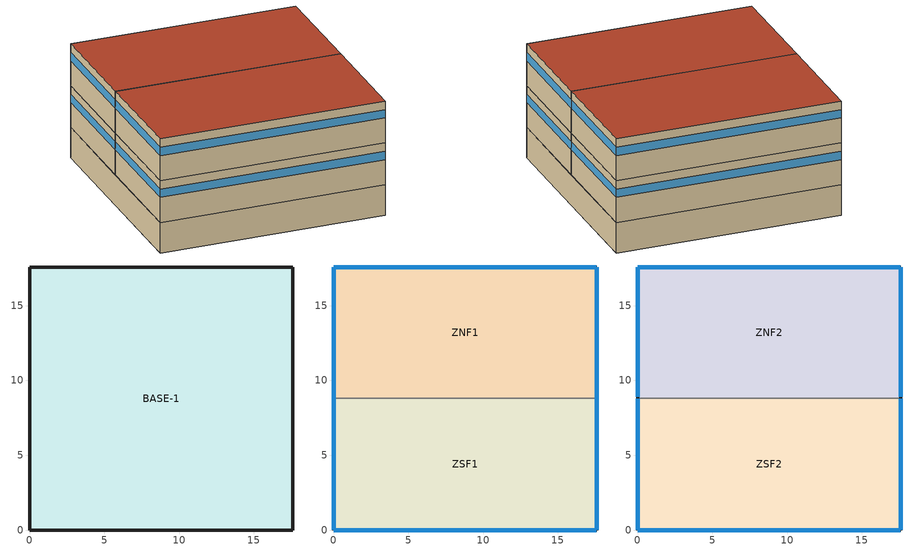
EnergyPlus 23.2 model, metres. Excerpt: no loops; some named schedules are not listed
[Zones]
BASE-1
 floor ground (SLABL): 0,17.59 17.59,17.59 17.59,0 0,0 z-2.44
 wall ground (UNDRWALL): 0,0 17.59,0 17.59,17.59 0,17.59 0,0 z-2.44:0
ZSF1
 floor to BASE-1 (FLOORR): 0,8.79 17.59,8.79 17.59,0 0,0 z0
 wall outside (WALLR): 0,8.79 0,0 17.59,0 17.59,8.79 z0:3.35
 window (CFS_Glz_2046): 17.59,0.01 17.59,8.79 / 0.01,0 17.58,0 / 0,8.79 0,0.01 z2.01:2.67
ZNF1
 floor to BASE-1 (FLOORR): 0,17.59 17.59,17.59 17.59,8.79 0,8.79 z0
 wall outside (WALLR): 17.59,8.79 17.59,17.59 0,17.59 0,8.79 z0:3.35
 wall to ZSF1 (INTWALL-1): 0,8.79 17.59,8.79 z0:3.35
 window (CFS_Glz_2046): 17.59,8.8 17.59,17.58 / 17.58,17.59 0.01,17.59 / 0,17.58 0,8.8 z2.01:2.67
ZNF2
 floor to ZNF1 (FLOORR): 0,17.59 17.59,17.59 17.59,8.79 0,8.79 z3.35
 wall outside (WALLR): 17.59,8.79 17.59,17.59 0,17.59 0,8.79 z3.35:6.71
 wall to ZSF2 (INTWALL-1): 0,8.79 17.59,8.79 z3.35:6.71
 window (CFS_Glz_2035): 17.59,8.9 17.59,17.58 / 17.58,17.59 0.01,17.59 / 0,17.58 0,8.9 z5.36:6.03
 roof outside (ROOFR): 0,8.79 17.59,8.79 17.59,17.59 0,17.59 z6.71
ZSF2
 floor to ZSF1 (FLOORR): 0,8.79 17.59,8.79 17.59,0 0,0 z3.35
 wall outside (WALLR): 0,8.79 0,0 17.59,0 17.59,8.79 z3.35:6.71
 window (CFS_Glz_2035): 17.59,0.01 17.59,8.79 / 0.01,0 17.58,0 / 0,8.79 0,0.01 z5.36:6.03
 roof outside (ROOFR): 0,0 17.59,0 17.59,8.79 0,8.79 z6.71
[Building]
Building: Loads convergence tolerance value=0.04; Maximum number of warmup days=25; Minimum number of warmup days=6; North axis=0; Solar distribution=FullInteriorAndExterior; Temperature convergence tolerance value=0.4; Terrain=City
[Site:GroundTemperature:BuildingSurface]
20.03, 20.03, 20.13, 20.3, 20.43, 20.52, 20.62, 20.77, 20.78, 20.55, 20.44, 20.2
[Site:Location]
CHICAGO_IL_USA TMY2-94846: Elevation=190; Latitude=41.78; Longitude=-87.75; Time zone=-6
[SizingPeriod:DesignDay] Barometric pressure=99063; Daylight saving time indicator=No; Humidity condition type=WetBulb; Rain indicator=No; Snow indicator=No; Solar model indicator=ASHRAEClearSky
Name | Daily dry bulb temperature range | Day of month | Day type | Maximum dry bulb temperature | Month | Sky clearness | Wetbulb or dewpoint at maximum dry bulb | Wind direction | Wind speed
CHICAGO_IL_USA Annual Cooling 1% Design Conditions DB/MCWB | 10.7 | 3 | SummerDesignDay | 31.5 | 7 | 1 | 23 | 230 | 5.3
CHICAGO_IL_USA Annual Heating 99% Design Conditions DB | 0 | 8 | WinterDesignDay | -17.3 | 1 | 0 | -17.3 | 270 | 4.9
[Construction]
FLOORR: CC24, CP01
FURNITURE: WD10
INTWALL-1: GP02, AL21, GP02
ROOFR: BR01, CC24, IN-R, AL33, AC02
SLABL: CC15
UNDRWALL: CC24
WALLR: ST01, IN-W, AL21, GP02
[Construction:ComplexFenestrationState]
CFS_Glz_2035: CFS_Glz_2035_Layer_1_bAbs, CFS_Glz_2035_Layer_1_fAbs, Shade_45_Layer, CFS_Glz_2035_Basis, None, LBNLWINDOW, Gap_1_Layer, Gap_1_Layer, CFS_Glz_2035_RbSol, CFS_Glz_2035_TfSol, CFS_Glz_2035_Tbvis, CFS_Glz_2035_Tfvis, ThermParam_2035, CFS_Glz_2035_Layer_2_bAbs, CFS_Glz_2035_Layer_2_fAbs, Glass_5012_Layer, CFS_Glz_2035_Layer_3_bAbs, CFS_Glz_2035_Layer_3_fAbs, Glass_5012_Layer
CFS_Glz_2046: CFS_Glz_2046_Layer_1_bAbs, CFS_Glz_2046_Layer_1_fAbs, Glass_5012_Layer, CFS_Glz_2046_Basis, None, LBNLWINDOW, Gap_1_Layer, Gap_1_Layer, CFS_Glz_2046_RbSol, CFS_Glz_2046_TfSol, CFS_Glz_2046_Tbvis, CFS_Glz_2046_Tfvis, ThermParam_2046, CFS_Glz_2046_Layer_2_bAbs, CFS_Glz_2046_Layer_2_fAbs, Glass_5012_Layer, CFS_Glz_2046_Layer_3_bAbs, CFS_Glz_2046_Layer_3_fAbs, Shade_46_Layer
[Material] Thermal absorptance=0.9
Name | Conductivity | Density | Roughness | Solar absorptance | Specific heat | Thickness | Visible absorptance
AC02 | 0.057 | 288 | MediumSmooth | 0.7 | 1339 | 0.0127 | 0.7
BR01 | 0.162 | 1121 | VeryRough | 0.7 | 1464 | 0.0095 | 0.7
CC15 | 1.802 | 2243 | MediumRough | 0.65 | 837 | 0.1524 | 0.65
CC24 | 0.36 | 1282 | MediumRough | 0.65 | 837 | 0.1016 | 0.65
GP02 | 0.16 | 801 | MediumSmooth | 0.75 | 837 | 0.0159 | 0.75
ST01 | 1.802 | 2243 | MediumRough | 0.65 | 837 | 0.0254 | 0.65
WD10 | 0.115 | 513 | MediumSmooth | 0.78 | 1381 | 0.667 | 0.78
[Material:AirGap]
Name | Thermal resistance
AL21 | 0.157
AL33 | 0.162
[Material:NoMass] Roughness=Rough
Name | Solar absorptance | Thermal absorptance | Thermal resistance | Visible absorptance
CP01 | 0.75 | 0.9 | 0.367 | 0.75
IN-R | 0.65 | 0.65 | 2.34226 | 0.65
IN-W | 0.65 | 0.65 | 1.10949 | 0.65
[WindowMaterial:ComplexShade] Back emissivity=0.9; Bottom opening multiplier=0; Conductivity=17; Front emissivity=0.9; Front opening multiplier=0.05; Ir transmittance=0; Left side opening multiplier=0; Right side opening multiplier=0; Top opening multiplier=0
Name | Layer type | Thickness
Shade_45_Layer | Perforated | 0.005
Shade_46_Layer | Woven | 0.001
[WindowMaterial:Gap]
Gap_1_Layer: Gas or gas mixture=Gas_1_W_0_0100; Pressure=101325; Thickness=0.01
[WindowMaterial:Gas]
Gas_1_W_0_0100: Gas type=Air; Thickness=0.01
[WindowMaterial:Glazing]
Glass_5012_Layer: Back side infrared hemispherical emissivity=0.84; Conductivity=1; Front side infrared hemispherical emissivity=0.84; Infrared transmittance at normal incidence=0; Optical data type=BSDF; Poisson s ratio=0.22; Thickness=0.005664; Young s modulus=7.2e+10
[AvailabilityManager:Scheduled]
Air Loop Avail: Schedule=FAN-SCHED
[ElectricEquipment] Design level=687.5; Design level calculation method=EquipmentLevel; Fraction latent=0; Fraction lost=0; Fraction radiant=0.7; Schedule=EQP-SCHED
Name | Zone or zonelist or space or spacelist
ZNF1 ElecEq 1 | ZNF1
ZNF2 ElecEq 1 | ZNF2
ZSF1 ElecEq 1 | ZSF1
ZSF2 ElecEq 1 | ZSF2
[InternalMass] Construction=FURNITURE; Surface area=77
Name | Zone or zonelist
ZNF1-MASS | ZNF1
ZNF2-MASS | ZNF2
ZSF1-MASS | ZSF1
ZSF2-MASS | ZSF2
[Lights] Design level calculation method=LightingLevel; End use subcategory=GeneralLights; Fraction radiant=0.35; Fraction replaceable=0; Fraction visible=0.35; Lighting level=3025; Return air fraction=0; Schedule=LIT-SCHED
Name | Zone or zonelist or space or spacelist
ZNF1 Lights 1 | ZNF1
ZNF2 Lights 1 | ZNF2
ZSF1 Lights 1 | ZSF1
ZSF2 Lights 1 | ZSF2
[Matrix:TwoDimension]
CFS_Glz_2035_Basis; CFS_Glz_2046_Basis: Number of columns=2; Number of rows=5; Value 1=0; Value 2=1; Value 3=18; Value 4=8; Value 5=36; Value 6=12; Value 7=54; Value 8=12; Value 9=76.5; Value 10=8
CFS_Glz_2035_Layer_1_bAbs: Number of columns=41; Number of rows=1; Value 1=0.01301; Value 2=0.11683; Value 3=0.143; Value 4=0.11683; Value 5=0.143; Value 6=0.11683; Value 7=0.143; Value 8=0.11683; Value 9=0.143; Value 10=0.23818; Value 11=0.24978; Value 12=0.24978; Value 13=0.23818; Value 14=0.24978; Value 15=0.24978; Value 16=0.23818; Value 17=0.24978; Value 18=0.24978; Value 19=0.23818; Value 20=0.24978; Value 21=0.24978; Value 22=0.29103; Value 23=0.29103; Value 24=0.29103; Value 25=0.29103; Value 26=0.29103; Value 27=0.29103; Value 28=0.29103; Value 29=0.29103; Value 30=0.29103; Value 31=0.29103; Value 32=0.29103; Value 33=0.29103; Value 34=0.134; Value 35=0.134; Value 36=0.134; Value 37=0.134; Value 38=0.134; Value 39=0.134; Value 40=0.134; Value 41=0.134
CFS_Glz_2035_Layer_1_fAbs: Number of columns=41; Number of rows=1; Value 1=0.02195; Value 2=0.19134; Value 3=0.23199; Value 4=0.19134; Value 5=0.23199; Value 6=0.19134; Value 7=0.23199; Value 8=0.19134; Value 9=0.23199; Value 10=0.3838; Value 11=0.40061; Value 12=0.40061; Value 13=0.3838; Value 14=0.40061; Value 15=0.40061; Value 16=0.3838; Value 17=0.40061; Value 18=0.40061; Value 19=0.3838; Value 20=0.40061; Value 21=0.40061; Value 22=0.5028; Value 23=0.5028; Value 24=0.5028; Value 25=0.5028; Value 26=0.5028; Value 27=0.5028; Value 28=0.5028; Value 29=0.5028; Value 30=0.5028; Value 31=0.5028; Value 32=0.5028; Value 33=0.5028; Value 34=0.5028; Value 35=0.5028; Value 36=0.5028; Value 37=0.5028; Value 38=0.5028; Value 39=0.5028; Value 40=0.5028; Value 41=0.5028
CFS_Glz_2035_Layer_2_bAbs: Number of columns=41; Number of rows=1; Value 1=0.11216; Value 2=0.12942; Value 3=0.13342; Value 4=0.12942; Value 5=0.13342; Value 6=0.12942; Value 7=0.13342; Value 8=0.12942; Value 9=0.13342; Value 10=0.15094; Value 11=0.1527; Value 12=0.1527; Value 13=0.15094; Value 14=0.1527; Value 15=0.1527; Value 16=0.15094; Value 17=0.1527; Value 18=0.1527; Value 19=0.15094; Value 20=0.1527; Value 21=0.1527; Value 22=0.15865; Value 23=0.15865; Value 24=0.15865; Value 25=0.15865; Value 26=0.15865; Value 27=0.15865; Value 28=0.15865; Value 29=0.15865; Value 30=0.15865; Value 31=0.15865; Value 32=0.15865; Value 33=0.15865; Value 34=0.09846; Value 35=0.09846; Value 36=0.09846; Value 37=0.09846; Value 38=0.09846; Value 39=0.09846; Value 40=0.09846; Value 41=0.09846
CFS_Glz_2035_Layer_2_fAbs: Number of columns=41; Number of rows=1; Value 1=0.1603; Value 2=0.11213; Value 3=0.09899; Value 4=0.11213; Value 5=0.09899; Value 6=0.11213; Value 7=0.09899; Value 8=0.11213; Value 9=0.09899; Value 10=0.04884; Value 11=0.04225; Value 12=0.04225; Value 13=0.04884; Value 14=0.04225; Value 15=0.04225; Value 16=0.04884; Value 17=0.04225; Value 18=0.04225; Value 19=0.04884; Value 20=0.04225; Value 21=0.04225; Value 22=0; Value 23=0; Value 24=0; Value 25=0; Value 26=0; Value 27=0; Value 28=0; Value 29=0; Value 30=0; Value 31=0; Value 32=0; Value 33=0; Value 34=0; Value 35=0; Value 36=0; Value 37=0; Value 38=0; Value 39=0; Value 40=0; Value 41=0
CFS_Glz_2035_Layer_3_bAbs: Number of columns=41; Number of rows=1; Value 1=0.16759; Value 2=0.18012; Value 3=0.18254; Value 4=0.18012; Value 5=0.18254; Value 6=0.18012; Value 7=0.18254; Value 8=0.18012; Value 9=0.18254; Value 10=0.19996; Value 11=0.20102; Value 12=0.20102; Value 13=0.19996; Value 14=0.20102; Value 15=0.20102; Value 16=0.19996; Value 17=0.20102; Value 18=0.20102; Value 19=0.19996; Value 20=0.20102; Value 21=0.20102; Value 22=0.21891; Value 23=0.21891; Value 24=0.21891; Value 25=0.21891; Value 26=0.21891; Value 27=0.21891; Value 28=0.21891; Value 29=0.21891; Value 30=0.21891; Value 31=0.21891; Value 32=0.21891; Value 33=0.21891; Value 34=0.21799; Value 35=0.21799; Value 36=0.21799; Value 37=0.21799; Value 38=0.21799; Value 39=0.21799; Value 40=0.21799; Value 41=0.21799
CFS_Glz_2035_Layer_3_fAbs: Number of columns=41; Number of rows=1; Value 1=0.10611; Value 2=0.07376; Value 3=0.06509; Value 4=0.07376; Value 5=0.06509; Value 6=0.07376; Value 7=0.06509; Value 8=0.07376; Value 9=0.06509; Value 10=0.03143; Value 11=0.02719; Value 12=0.02719; Value 13=0.03143; Value 14=0.02719; Value 15=0.02719; Value 16=0.03143; Value 17=0.02719; Value 18=0.02719; Value 19=0.03143; Value 20=0.02719; Value 21=0.02719; Value 22=0; Value 23=0; Value 24=0; Value 25=0; Value 26=0; Value 27=0; Value 28=0; Value 29=0; Value 30=0; Value 31=0; Value 32=0; Value 33=0; Value 34=0; Value 35=0; Value 36=0; Value 37=0; Value 38=0; Value 39=0; Value 40=0; Value 41=0
CFS_Glz_2035_RbSol: Number of columns=41; Number of rows=41; Value 1=1.5293; Value 2=0.02403; Value 3=0.02941; Value 4=0.02403; Value 5=0.02941; Value 6=0.02403; Value 7=0.02941; Value 8=0.02403; Value 9=0.02941; Value 10=0.04915; Value 11=0.05155; Value 12=0.05155; Value 13=0.04915; Value 14=0.05155; Value 15=0.05155; Value 16=0.04915; Value 17=0.05155; Value 18=0.05155; Value 19=0.04915; Value 20=0.05155; Value 21=0.05155; Value 22=0.0604; Value 23=0.0604; Value 24=0.0604; Value 25=0.0604; Value 26=0.0604; Value 27=0.0604; Value 28=0.0604; Value 29=0.0604; Value 30=0.0604; Value 31=0.0604; Value 32=0.0604; Value 33=0.0604; Value 34=0.0283; Value 35=0.0283; Value 36=0.0283; Value 37=0.0283; Value 38=0.0283; Value 39=0.0283; Value 40=0.0283; Value 41=0.0283; Value 42=0.00266; Value 43=1.66708; Value 44=0.02924; Value 45=0.02389; Value 46=0.02924; Value 47=0.02389; Value 48=0.02924; Value 49=0.02389; Value 50=0.02924; Value 51=0.04887; Value 52=0.05125; Value 53=0.05125; Value 54=0.04887; Value 55=0.05125; Value 56=0.05125; Value 57=0.04887; Value 58=0.05125; Value 59=0.05125; Value 60=0.04887; Value 61=0.05125; Value 62=0.05125; Value 63=0.06006; Value 64=0.06006; Value 65=0.06006; Value 66=0.06006; Value 67=0.06006; Value 68=0.06006; Value 69=0.06006; Value 70=0.06006; Value 71=0.06006; Value 72=0.06006; Value 73=0.06006; Value 74=0.06006; Value 75=0.02816; Value 76=0.02816; Value 77=0.02816; Value 78=0.02816; Value 79=0.02816; Value 80=0.02816; Value 81=0.02816; Value 82=0.02816; Value 83=0.00266; Value 84=0.02389; Value 85=1.67243; Value 86=0.02389; Value 87=0.02924; Value 88=0.02389; Value 89=0.02924; Value 90=0.02389; Value 91=0.02924; Value 92=0.04887; Value 93=0.05125; Value 94=0.05125; Value 95=0.04887; Value 96=0.05125; Value 97=0.05125; Value 98=0.04887; Value 99=0.05125; Value 100=0.05125; Value 101=0.04887; Value 102=0.05125; Value 103=0.05125; Value 104=0.06006; Value 105=0.06006; Value 106=0.06006; Value 107=0.06006; Value 108=0.06006; Value 109=0.06006; Value 110=0.06006; Value 111=0.06006; Value 112=0.06006; Value 113=0.06006; Value 114=0.06006; Value 115=0.06006; Value 116=0.02816; Value 117=0.02816; Value 118=0.02816; Value 119=0.02816; Value 120=0.02816; Value 121=0.02816; Value 122=0.02816; Value 123=0.02816; Value 124=0.00266; Value 125=0.02389; Value 126=0.02924; Value 127=1.66708; Value 128=0.02924; Value 129=0.02389; Value 130=0.02924; Value 131=0.02389; Value 132=0.02924; Value 133=0.04887; Value 134=0.05125; Value 135=0.05125; Value 136=0.04887; Value 137=0.05125; Value 138=0.05125; Value 139=0.04887; Value 140=0.05125; Value 141=0.05125; Value 142=0.04887; Value 143=0.05125; Value 144=0.05125; Value 145=0.06006; Value 146=0.06006; Value 147=0.06006; Value 148=0.06006; Value 149=0.06006; Value 150=0.06006; Value 151=0.06006; Value 152=0.06006; Value 153=0.06006; Value 154=0.06006; Value 155=0.06006; Value 156=0.06006; Value 157=0.02816; Value 158=0.02816; Value 159=0.02816; Value 160=0.02816; Value 161=0.02816; Value 162=0.02816; Value 163=0.02816; Value 164=0.02816; Value 165=0.00266; Value 166=0.02389; Value 167=0.02924; Value 168=0.02389; Value 169=1.67243; Value 170=0.02389; Value 171=0.02924; Value 172=0.02389; Value 173=0.02924; Value 174=0.04887; Value 175=0.05125; Value 176=0.05125; Value 177=0.04887; Value 178=0.05125; Value 179=0.05125; Value 180=0.04887; Value 181=0.05125; Value 182=0.05125; Value 183=0.04887; Value 184=0.05125; Value 185=0.05125; Value 186=0.06006; Value 187=0.06006; Value 188=0.06006; Value 189=0.06006; Value 190=0.06006; Value 191=0.06006; Value 192=0.06006; Value 193=0.06006; Value 194=0.06006; Value 195=0.06006; Value 196=0.06006; Value 197=0.06006; Value 198=0.02816; Value 199=0.02816; Value 200=0.02816; Value 201=0.02816; Value 202=0.02816; Value 203=0.02816; Value 204=0.02816; Value 205=0.02816; Value 206=0.00266; Value 207=0.02389; Value 208=0.02924; Value 209=0.02389; Value 210=0.02924; Value 211=1.66708; Value 212=0.02924; Value 213=0.02389; Value 214=0.02924; Value 215=0.04887; Value 216=0.05125; Value 217=0.05125; Value 218=0.04887; Value 219=0.05125; Value 220=0.05125; Value 221=0.04887; Value 222=0.05125; Value 223=0.05125; Value 224=0.04887; Value 225=0.05125; Value 226=0.05125; Value 227=0.06006; Value 228=0.06006; Value 229=0.06006; Value 230=0.06006; Value 231=0.06006; Value 232=0.06006; Value 233=0.06006; Value 234=0.06006; Value 235=0.06006; Value 236=0.06006; Value 237=0.06006; Value 238=0.06006; Value 239=0.02816; Value 240=0.02816; Value 241=0.02816; Value 242=0.02816; Value 243=0.02816; Value 244=0.02816; Value 245=0.02816; Value 246=0.02816; Value 247=0.00266; Value 248=0.02389; Value 249=0.02924; Value 250=0.02389; Value 251=0.02924; Value 252=0.02389; Value 253=1.67243; Value 254=0.02389; Value 255=0.02924; Value 256=0.04887; Value 257=0.05125; Value 258=0.05125; Value 259=0.04887; Value 260=0.05125; Value 261=0.05125; Value 262=0.04887; Value 263=0.05125; Value 264=0.05125; Value 265=0.04887; Value 266=0.05125; Value 267=0.05125; Value 268=0.06006; Value 269=0.06006; Value 270=0.06006; Value 271=0.06006; Value 272=0.06006; Value 273=0.06006; Value 274=0.06006; Value 275=0.06006; Value 276=0.06006; Value 277=0.06006; Value 278=0.06006; Value 279=0.06006; Value 280=0.02816; Value 281=0.02816; Value 282=0.02816; Value 283=0.02816; Value 284=0.02816; Value 285=0.02816; Value 286=0.02816; Value 287=0.02816; Value 288=0.00266; Value 289=0.02389; Value 290=0.02924; Value 291=0.02389; Value 292=0.02924; Value 293=0.02389; Value 294=0.02924; Value 295=1.66708; Value 296=0.02924; Value 297=0.04887; Value 298=0.05125; Value 299=0.05125; Value 300=0.04887; Value 301=0.05125; Value 302=0.05125; Value 303=0.04887; Value 304=0.05125; Value 305=0.05125; Value 306=0.04887; Value 307=0.05125; Value 308=0.05125; Value 309=0.06006; Value 310=0.06006; Value 311=0.06006; Value 312=0.06006; Value 313=0.06006; Value 314=0.06006; Value 315=0.06006; Value 316=0.06006; Value 317=0.06006; Value 318=0.06006; Value 319=0.06006; Value 320=0.06006; Value 321=0.02816; Value 322=0.02816; Value 323=0.02816; Value 324=0.02816; Value 325=0.02816; Value 326=0.02816; Value 327=0.02816; Value 328=0.02816; Value 329=0.00266; Value 330=0.02389; Value 331=0.02924; Value 332=0.02389; Value 333=0.02924; Value 334=0.02389; Value 335=0.02924; Value 336=0.02389; Value 337=1.67243; Value 338=0.04887; Value 339=0.05125; Value 340=0.05125; Value 341=0.04887; Value 342=0.05125; Value 343=0.05125; Value 344=0.04887; Value 345=0.05125; Value 346=0.05125; Value 347=0.04887; Value 348=0.05125; Value 349=0.05125; Value 350=0.06006; Value 351=0.06006; Value 352=0.06006; Value 353=0.06006; Value 354=0.06006; Value 355=0.06006; Value 356=0.06006; Value 357=0.06006; Value 358=0.06006; Value 359=0.06006; Value 360=0.06006; Value 361=0.06006; Value 362=0.02816; Value 363=0.02816; Value 364=0.02816; Value 365=0.02816; Value 366=0.02816; Value 367=0.02816; Value 368=0.02816; Value 369=0.02816; Value 370=0.00259; Value 371=0.02328; Value 372=0.02849; Value 373=0.02328; Value 374=0.02849; Value 375=0.02328; Value 376=0.02849; Value 377=0.02328; Value 378=0.02849; Value 379=1.64028; Value 380=0.04995; Value 381=0.04995; Value 382=0.04763; Value 383=0.04995; Value 384=0.04995; Value 385=0.04763; Value 386=0.04995; Value 387=0.04995; Value 388=0.04763; Value 389=0.04995; Value 390=0.04995; Value 391=0.05856; Value 392=0.05856; Value 393=0.05856; Value 394=0.05856; Value 395=0.05856; Value 396=0.05856; Value 397=0.05856; Value 398=0.05856; Value 399=0.05856; Value 400=0.05856; Value 401=0.05856; Value 402=0.05856; Value 403=0.02748; Value 404=0.02748; Value 405=0.02748; Value 406=0.02748; Value 407=0.02748; Value 408=0.02748; Value 409=0.02748; Value 410=0.02748; Value 411=0.00259; Value 412=0.02328; Value 413=0.02849; Value 414=0.02328; Value 415=0.02849; Value 416=0.02328; Value 417=0.02849; Value 418=0.02328; Value 419=0.02849; Value 420=0.04763; Value 421=1.6426; Value 422=0.04995; Value 423=0.04763; Value 424=0.04995; Value 425=0.04995; Value 426=0.04763; Value 427=0.04995; Value 428=0.04995; Value 429=0.04763; Value 430=0.04995; Value 431=0.04995; Value 432=0.05856; Value 433=0.05856; Value 434=0.05856; Value 435=0.05856; Value 436=0.05856; Value 437=0.05856; Value 438=0.05856; Value 439=0.05856; Value 440=0.05856; Value 441=0.05856; Value 442=0.05856; Value 443=0.05856; Value 444=0.02748; Value 445=0.02748; Value 446=0.02748; Value 447=0.02748; Value 448=0.02748; Value 449=0.02748; Value 450=0.02748; Value 451=0.02748; Value 452=0.00259; Value 453=0.02328; Value 454=0.02849; Value 455=0.02328; Value 456=0.02849; Value 457=0.02328; Value 458=0.02849; Value 459=0.02328; Value 460=0.02849; Value 461=0.04763; Value 462=0.04995; Value 463=1.6426; Value 464=0.04763; Value 465=0.04995; Value 466=0.04995; Value 467=0.04763; Value 468=0.04995; Value 469=0.04995; Value 470=0.04763; Value 471=0.04995; Value 472=0.04995; Value 473=0.05856; Value 474=0.05856; Value 475=0.05856; Value 476=0.05856; Value 477=0.05856; Value 478=0.05856; Value 479=0.05856; Value 480=0.05856; Value 481=0.05856; Value 482=0.05856; Value 483=0.05856; Value 484=0.05856; Value 485=0.02748; Value 486=0.02748; Value 487=0.02748; Value 488=0.02748; Value 489=0.02748; Value 490=0.02748; Value 491=0.02748; Value 492=0.02748; Value 493=0.00259; Value 494=0.02328; Value 495=0.02849; Value 496=0.02328; Value 497=0.02849; Value 498=0.02328; Value 499=0.02849; Value 500=0.02328; Value 501=0.02849; Value 502=0.04763; Value 503=0.04995; Value 504=0.04995; Value 505=1.64028; Value 506=0.04995; Value 507=0.04995; Value 508=0.04763; Value 509=0.04995; Value 510=0.04995; Value 511=0.04763; Value 512=0.04995; Value 513=0.04995; Value 514=0.05856; Value 515=0.05856; Value 516=0.05856; Value 517=0.05856; Value 518=0.05856; Value 519=0.05856; Value 520=0.05856; Value 521=0.05856; Value 522=0.05856; Value 523=0.05856; Value 524=0.05856; Value 525=0.05856; Value 526=0.02748; Value 527=0.02748; Value 528=0.02748; Value 529=0.02748; Value 530=0.02748; Value 531=0.02748; Value 532=0.02748; Value 533=0.02748; Value 534=0.00259; Value 535=0.02328; Value 536=0.02849; Value 537=0.02328; Value 538=0.02849; Value 539=0.02328; Value 540=0.02849; Value 541=0.02328; Value 542=0.02849; Value 543=0.04763; Value 544=0.04995; Value 545=0.04995; Value 546=0.04763; Value 547=1.6426; Value 548=0.04995; Value 549=0.04763; Value 550=0.04995; Value 551=0.04995; Value 552=0.04763; Value 553=0.04995; Value 554=0.04995; Value 555=0.05856; Value 556=0.05856; Value 557=0.05856; Value 558=0.05856; Value 559=0.05856; Value 560=0.05856; Value 561=0.05856; Value 562=0.05856; Value 563=0.05856; Value 564=0.05856; Value 565=0.05856; Value 566=0.05856; Value 567=0.02748; Value 568=0.02748; Value 569=0.02748; Value 570=0.02748; Value 571=0.02748; Value 572=0.02748; Value 573=0.02748; Value 574=0.02748; Value 575=0.00259; Value 576=0.02328; Value 577=0.02849; Value 578=0.02328; Value 579=0.02849; Value 580=0.02328; Value 581=0.02849; Value 582=0.02328; Value 583=0.02849; Value 584=0.04763; Value 585=0.04995; Value 586=0.04995; Value 587=0.04763; Value 588=0.04995; Value 589=1.6426; Value 590=0.04763; Value 591=0.04995; Value 592=0.04995; Value 593=0.04763; Value 594=0.04995; Value 595=0.04995; Value 596=0.05856; Value 597=0.05856; Value 598=0.05856; Value 599=0.05856; Value 600=0.05856; Value 601=0.05856; Value 602=0.05856; Value 603=0.05856; Value 604=0.05856; Value 605=0.05856; Value 606=0.05856; Value 607=0.05856; Value 608=0.02748; Value 609=0.02748; Value 610=0.02748; Value 611=0.02748; Value 612=0.02748; Value 613=0.02748; Value 614=0.02748; Value 615=0.02748; Value 616=0.00259; Value 617=0.02328; Value 618=0.02849; Value 619=0.02328; Value 620=0.02849; Value 621=0.02328; Value 622=0.02849; Value 623=0.02328; Value 624=0.02849; Value 625=0.04763; Value 626=0.04995; Value 627=0.04995; Value 628=0.04763; Value 629=0.04995; Value 630=0.04995; Value 631=1.64028; Value 632=0.04995; Value 633=0.04995; Value 634=0.04763; Value 635=0.04995; Value 636=0.04995; Value 637=0.05856; Value 638=0.05856; Value 639=0.05856; Value 640=0.05856; Value 641=0.05856; Value 642=0.05856; Value 643=0.05856; Value 644=0.05856; Value 645=0.05856; Value 646=0.05856; Value 647=0.05856; Value 648=0.05856; Value 649=0.02748; Value 650=0.02748; Value 651=0.02748; Value 652=0.02748; Value 653=0.02748; Value 654=0.02748; Value 655=0.02748; Value 656=0.02748; Value 657=0.00259; Value 658=0.02328; Value 659=0.02849; Value 660=0.02328; Value 661=0.02849; Value 662=0.02328; Value 663=0.02849; Value 664=0.02328; Value 665=0.02849; Value 666=0.04763; Value 667=0.04995; Value 668=0.04995; Value 669=0.04763; Value 670=0.04995; Value 671=0.04995; Value 672=0.04763; Value 673=1.6426; Value 674=0.04995; Value 675=0.04763; Value 676=0.04995; Value 677=0.04995; Value 678=0.05856; Value 679=0.05856; Value 680=0.05856; Value 681=0.05856; Value 682=0.05856; Value 683=0.05856; Value 684=0.05856; Value 685=0.05856; Value 686=0.05856; Value 687=0.05856; Value 688=0.05856; Value 689=0.05856; Value 690=0.02748; Value 691=0.02748; Value 692=0.02748; Value 693=0.02748; Value 694=0.02748; Value 695=0.02748; Value 696=0.02748; Value 697=0.02748; Value 698=0.00259; Value 699=0.02328; Value 700=0.02849; Value 701=0.02328; Value 702=0.02849; Value 703=0.02328; Value 704=0.02849; Value 705=0.02328; Value 706=0.02849; Value 707=0.04763; Value 708=0.04995; Value 709=0.04995; Value 710=0.04763; Value 711=0.04995; Value 712=0.04995; Value 713=0.04763; Value 714=0.04995; Value 715=1.6426; Value 716=0.04763; Value 717=0.04995; Value 718=0.04995; Value 719=0.05856; Value 720=0.05856; Value 721=0.05856; Value 722=0.05856; Value 723=0.05856; Value 724=0.05856; Value 725=0.05856; Value 726=0.05856; Value 727=0.05856; Value 728=0.05856; Value 729=0.05856; Value 730=0.05856; Value 731=0.02748; Value 732=0.02748; Value 733=0.02748; Value 734=0.02748; Value 735=0.02748; Value 736=0.02748; Value 737=0.02748; Value 738=0.02748; Value 739=0.00259; Value 740=0.02328; Value 741=0.02849; Value 742=0.02328; Value 743=0.02849; Value 744=0.02328; Value 745=0.02849; Value 746=0.02328; Value 747=0.02849; Value 748=0.04763; Value 749=0.04995; Value 750=0.04995; Value 751=0.04763; Value 752=0.04995; Value 753=0.04995; Value 754=0.04763; Value 755=0.04995; Value 756=0.04995; Value 757=1.64028; Value 758=0.04995; Value 759=0.04995; Value 760=0.05856; Value 761=0.05856; Value 762=0.05856; Value 763=0.05856; Value 764=0.05856; Value 765=0.05856; Value 766=0.05856; Value 767=0.05856; Value 768=0.05856; Value 769=0.05856; Value 770=0.05856; Value 771=0.05856; Value 772=0.02748; Value 773=0.02748; Value 774=0.02748; Value 775=0.02748; Value 776=0.02748; Value 777=0.02748; Value 778=0.02748; Value 779=0.02748; Value 780=0.00259; Value 781=0.02328; Value 782=0.02849; Value 783=0.02328; Value 784=0.02849; Value 785=0.02328; Value 786=0.02849; Value 787=0.02328; Value 788=0.02849; Value 789=0.04763; Value 790=0.04995; Value 791=0.04995; Value 792=0.04763; Value 793=0.04995; Value 794=0.04995; Value 795=0.04763; Value 796=0.04995; Value 797=0.04995; Value 798=0.04763; Value 799=1.6426; Value 800=0.04995; Value 801=0.05856; Value 802=0.05856; Value 803=0.05856; Value 804=0.05856; Value 805=0.05856; Value 806=0.05856; Value 807=0.05856; Value 808=0.05856; Value 809=0.05856; Value 810=0.05856; Value 811=0.05856; Value 812=0.05856; Value 813=0.02748; Value 814=0.02748; Value 815=0.02748; Value 816=0.02748; Value 817=0.02748; Value 818=0.02748; Value 819=0.02748; Value 820=0.02748; Value 821=0.00259; Value 822=0.02328; Value 823=0.02849; Value 824=0.02328; Value 825=0.02849; Value 826=0.02328; Value 827=0.02849; Value 828=0.02328; Value 829=0.02849; Value 830=0.04763; Value 831=0.04995; Value 832=0.04995; Value 833=0.04763; Value 834=0.04995; Value 835=0.04995; Value 836=0.04763; Value 837=0.04995; Value 838=0.04995; Value 839=0.04763; Value 840=0.04995; Value 841=1.6426; Value 842=0.05856; Value 843=0.05856; Value 844=0.05856; Value 845=0.05856; Value 846=0.05856; Value 847=0.05856; Value 848=0.05856; Value 849=0.05856; Value 850=0.05856; Value 851=0.05856; Value 852=0.05856; Value 853=0.05856; Value 854=0.02748; Value 855=0.02748; Value 856=0.02748; Value 857=0.02748; Value 858=0.02748; Value 859=0.02748; Value 860=0.02748; Value 861=0.02748; Value 862=0.00235; Value 863=0.02109; Value 864=0.02581; Value 865=0.02109; Value 866=0.02581; Value 867=0.02109; Value 868=0.02581; Value 869=0.02109; Value 870=0.02581; Value 871=0.04317; Value 872=0.04527; Value 873=0.04527; Value 874=0.04317; Value 875=0.04527; Value 876=0.04527; Value 877=0.04317; Value 878=0.04527; Value 879=0.04527; Value 880=0.04317; Value 881=0.04527; Value 882=0.04527; Value 883=2.20579; Value 884=0.0531; Value 885=0.0531; Value 886=0.0531; Value 887=0.0531; Value 888=0.0531; Value 889=0.0531; Value 890=0.0531; Value 891=0.0531; Value 892=0.0531; Value 893=0.0531; Value 894=0.0531; Value 895=0.02497; Value 896=0.02497; Value 897=0.02497; Value 898=0.02497; Value 899=0.02497; Value 900=0.02497; Value 901=0.02497; Value 902=0.02497; Value 903=0.00235; Value 904=0.02109; Value 905=0.02581; Value 906=0.02109; Value 907=0.02581; Value 908=0.02109; Value 909=0.02581; Value 910=0.02109; Value 911=0.02581; Value 912=0.04317; Value 913=0.04527; Value 914=0.04527; Value 915=0.04317; Value 916=0.04527; Value 917=0.04527; Value 918=0.04317; Value 919=0.04527; Value 920=0.04527; Value 921=0.04317; Value 922=0.04527; Value 923=0.04527; Value 924=0.0531; Value 925=2.20579; Value 926=0.0531; Value 927=0.0531; Value 928=0.0531; Value 929=0.0531; Value 930=0.0531; Value 931=0.0531; Value 932=0.0531; Value 933=0.0531; Value 934=0.0531; Value 935=0.0531; Value 936=0.02497; Value 937=0.02497; Value 938=0.02497; Value 939=0.02497; Value 940=0.02497; Value 941=0.02497; Value 942=0.02497; Value 943=0.02497; Value 944=0.00235; Value 945=0.02109; Value 946=0.02581; Value 947=0.02109; Value 948=0.02581; Value 949=0.02109; Value 950=0.02581; Value 951=0.02109; Value 952=0.02581; Value 953=0.04317; Value 954=0.04527; Value 955=0.04527; Value 956=0.04317; Value 957=0.04527; Value 958=0.04527; Value 959=0.04317; Value 960=0.04527; Value 961=0.04527; Value 962=0.04317; Value 963=0.04527; Value 964=0.04527; Value 965=0.0531; Value 966=0.0531; Value 967=2.20579; Value 968=0.0531; Value 969=0.0531; Value 970=0.0531; Value 971=0.0531; Value 972=0.0531; Value 973=0.0531; Value 974=0.0531; Value 975=0.0531; Value 976=0.0531; Value 977=0.02497; Value 978=0.02497; Value 979=0.02497; Value 980=0.02497; Value 981=0.02497; Value 982=0.02497; Value 983=0.02497; Value 984=0.02497; Value 985=0.00235; Value 986=0.02109; Value 987=0.02581; Value 988=0.02109; Value 989=0.02581; Value 990=0.02109; Value 991=0.02581; Value 992=0.02109; Value 993=0.02581; Value 994=0.04317; Value 995=0.04527; Value 996=0.04527; Value 997=0.04317; Value 998=0.04527; Value 999=0.04527; Value 1000=0.04317; Value 1001=0.04527; Value 1002=0.04527; Value 1003=0.04317; Value 1004=0.04527; Value 1005=0.04527; Value 1006=0.0531; Value 1007=0.0531; Value 1008=0.0531; Value 1009=2.20579; Value 1010=0.0531; Value 1011=0.0531; Value 1012=0.0531; Value 1013=0.0531; Value 1014=0.0531; Value 1015=0.0531; Value 1016=0.0531; Value 1017=0.0531; Value 1018=0.02497; Value 1019=0.02497; Value 1020=0.02497; Value 1021=0.02497; Value 1022=0.02497; Value 1023=0.02497; Value 1024=0.02497; Value 1025=0.02497; Value 1026=0.00235; Value 1027=0.02109; Value 1028=0.02581; Value 1029=0.02109; Value 1030=0.02581; Value 1031=0.02109; Value 1032=0.02581; Value 1033=0.02109; Value 1034=0.02581; Value 1035=0.04317; Value 1036=0.04527; Value 1037=0.04527; Value 1038=0.04317; Value 1039=0.04527; Value 1040=0.04527; Value 1041=0.04317; Value 1042=0.04527; Value 1043=0.04527; Value 1044=0.04317; Value 1045=0.04527; Value 1046=0.04527; Value 1047=0.0531; Value 1048=0.0531; Value 1049=0.0531; Value 1050=0.0531; Value 1051=2.20579; Value 1052=0.0531; Value 1053=0.0531; Value 1054=0.0531; Value 1055=0.0531; Value 1056=0.0531; Value 1057=0.0531; Value 1058=0.0531; Value 1059=0.02497; Value 1060=0.02497; Value 1061=0.02497; Value 1062=0.02497; Value 1063=0.02497; Value 1064=0.02497; Value 1065=0.02497; Value 1066=0.02497; Value 1067=0.00235; Value 1068=0.02109; Value 1069=0.02581; Value 1070=0.02109; Value 1071=0.02581; Value 1072=0.02109; Value 1073=0.02581; Value 1074=0.02109; Value 1075=0.02581; Value 1076=0.04317; Value 1077=0.04527; Value 1078=0.04527; Value 1079=0.04317; Value 1080=0.04527; Value 1081=0.04527; Value 1082=0.04317; Value 1083=0.04527; Value 1084=0.04527; Value 1085=0.04317; Value 1086=0.04527; Value 1087=0.04527; Value 1088=0.0531; Value 1089=0.0531; Value 1090=0.0531; Value 1091=0.0531; Value 1092=0.0531; Value 1093=2.20579; Value 1094=0.0531; Value 1095=0.0531; Value 1096=0.0531; Value 1097=0.0531; Value 1098=0.0531; Value 1099=0.0531; Value 1100=0.02497; Value 1101=0.02497; Value 1102=0.02497; Value 1103=0.02497; Value 1104=0.02497; Value 1105=0.02497; Value 1106=0.02497; Value 1107=0.02497; Value 1108=0.00235; Value 1109=0.02109; Value 1110=0.02581; Value 1111=0.02109; Value 1112=0.02581; Value 1113=0.02109; Value 1114=0.02581; Value 1115=0.02109; Value 1116=0.02581; Value 1117=0.04317; Value 1118=0.04527; Value 1119=0.04527; Value 1120=0.04317; Value 1121=0.04527; Value 1122=0.04527; Value 1123=0.04317; Value 1124=0.04527; Value 1125=0.04527; Value 1126=0.04317; Value 1127=0.04527; Value 1128=0.04527; Value 1129=0.0531; Value 1130=0.0531; Value 1131=0.0531; Value 1132=0.0531; Value 1133=0.0531; Value 1134=0.0531; Value 1135=2.20579; Value 1136=0.0531; Value 1137=0.0531; Value 1138=0.0531; Value 1139=0.0531; Value 1140=0.0531; Value 1141=0.02497; Value 1142=0.02497; Value 1143=0.02497; Value 1144=0.02497; Value 1145=0.02497; Value 1146=0.02497; Value 1147=0.02497; Value 1148=0.02497; Value 1149=0.00235; Value 1150=0.02109; Value 1151=0.02581; Value 1152=0.02109; Value 1153=0.02581; Value 1154=0.02109; Value 1155=0.02581; Value 1156=0.02109; Value 1157=0.02581; Value 1158=0.04317; Value 1159=0.04527; Value 1160=0.04527; Value 1161=0.04317; Value 1162=0.04527; Value 1163=0.04527; Value 1164=0.04317; Value 1165=0.04527; Value 1166=0.04527; Value 1167=0.04317; Value 1168=0.04527; Value 1169=0.04527; Value 1170=0.0531; Value 1171=0.0531; Value 1172=0.0531; Value 1173=0.0531; Value 1174=0.0531; Value 1175=0.0531; Value 1176=0.0531; Value 1177=2.20579; Value 1178=0.0531; Value 1179=0.0531; Value 1180=0.0531; Value 1181=0.0531; Value 1182=0.02497; Value 1183=0.02497; Value 1184=0.02497; Value 1185=0.02497; Value 1186=0.02497; Value 1187=0.02497; Value 1188=0.02497; Value 1189=0.02497; Value 1190=0.00235; Value 1191=0.02109; Value 1192=0.02581; Value 1193=0.02109; Value 1194=0.02581; Value 1195=0.02109; Value 1196=0.02581; Value 1197=0.02109; Value 1198=0.02581; Value 1199=0.04317; Value 1200=0.04527; Value 1201=0.04527; Value 1202=0.04317; Value 1203=0.04527; Value 1204=0.04527; Value 1205=0.04317; Value 1206=0.04527; Value 1207=0.04527; Value 1208=0.04317; Value 1209=0.04527; Value 1210=0.04527; Value 1211=0.0531; Value 1212=0.0531; Value 1213=0.0531; Value 1214=0.0531; Value 1215=0.0531; Value 1216=0.0531; Value 1217=0.0531; Value 1218=0.0531; Value 1219=2.20579; Value 1220=0.0531; Value 1221=0.0531; Value 1222=0.0531; Value 1223=0.02497; Value 1224=0.02497; Value 1225=0.02497; Value 1226=0.02497; Value 1227=0.02497; Value 1228=0.02497; Value 1229=0.02497; Value 1230=0.02497; Value 1231=0.00235; Value 1232=0.02109; Value 1233=0.02581; Value 1234=0.02109; Value 1235=0.02581; Value 1236=0.02109; Value 1237=0.02581; Value 1238=0.02109; Value 1239=0.02581; Value 1240=0.04317; Value 1241=0.04527; Value 1242=0.04527; Value 1243=0.04317; Value 1244=0.04527; Value 1245=0.04527; Value 1246=0.04317; Value 1247=0.04527; Value 1248=0.04527; Value 1249=0.04317; Value 1250=0.04527; Value 1251=0.04527; Value 1252=0.0531; Value 1253=0.0531; Value 1254=0.0531; Value 1255=0.0531; Value 1256=0.0531; Value 1257=0.0531; Value 1258=0.0531; Value 1259=0.0531; Value 1260=0.0531; Value 1261=2.20579; Value 1262=0.0531; Value 1263=0.0531; Value 1264=0.02497; Value 1265=0.02497; Value 1266=0.02497; Value 1267=0.02497; Value 1268=0.02497; Value 1269=0.02497; Value 1270=0.02497; Value 1271=0.02497; Value 1272=0.00235; Value 1273=0.02109; Value 1274=0.02581; Value 1275=0.02109; Value 1276=0.02581; Value 1277=0.02109; Value 1278=0.02581; Value 1279=0.02109; Value 1280=0.02581; Value 1281=0.04317; Value 1282=0.04527; Value 1283=0.04527; Value 1284=0.04317; Value 1285=0.04527; Value 1286=0.04527; Value 1287=0.04317; Value 1288=0.04527; Value 1289=0.04527; Value 1290=0.04317; Value 1291=0.04527; Value 1292=0.04527; Value 1293=0.0531; Value 1294=0.0531; Value 1295=0.0531; Value 1296=0.0531; Value 1297=0.0531; Value 1298=0.0531; Value 1299=0.0531; Value 1300=0.0531; Value 1301=0.0531; Value 1302=0.0531; Value 1303=2.20579; Value 1304=0.0531; Value 1305=0.02497; Value 1306=0.02497; Value 1307=0.02497; Value 1308=0.02497; Value 1309=0.02497; Value 1310=0.02497; Value 1311=0.02497; Value 1312=0.02497; Value 1313=0.00235; Value 1314=0.02109; Value 1315=0.02581; Value 1316=0.02109; Value 1317=0.02581; Value 1318=0.02109; Value 1319=0.02581; Value 1320=0.02109; Value 1321=0.02581; Value 1322=0.04317; Value 1323=0.04527; Value 1324=0.04527; Value 1325=0.04317; Value 1326=0.04527; Value 1327=0.04527; Value 1328=0.04317; Value 1329=0.04527; Value 1330=0.04527; Value 1331=0.04317; Value 1332=0.04527; Value 1333=0.04527; Value 1334=0.0531; Value 1335=0.0531; Value 1336=0.0531; Value 1337=0.0531; Value 1338=0.0531; Value 1339=0.0531; Value 1340=0.0531; Value 1341=0.0531; Value 1342=0.0531; Value 1343=0.0531; Value 1344=0.0531; Value 1345=2.20579; Value 1346=0.02497; Value 1347=0.02497; Value 1348=0.02497; Value 1349=0.02497; Value 1350=0.02497; Value 1351=0.02497; Value 1352=0.02497; Value 1353=0.02497; Value 1354=0.0011; Value 1355=0.00989; Value 1356=0.0121; Value 1357=0.00989; Value 1358=0.0121; Value 1359=0.00989; Value 1360=0.0121; Value 1361=0.00989; Value 1362=0.0121; Value 1363=0.02026; Value 1364=0.02125; Value 1365=0.02125; Value 1366=0.02026; Value 1367=0.02125; Value 1368=0.02125; Value 1369=0.02026; Value 1370=0.02125; Value 1371=0.02125; Value 1372=0.02026; Value 1373=0.02125; Value 1374=0.02125; Value 1375=0.02497; Value 1376=0.02497; Value 1377=0.02497; Value 1378=0.02497; Value 1379=0.02497; Value 1380=0.02497; Value 1381=0.02497; Value 1382=0.02497; Value 1383=0.02497; Value 1384=0.02497; Value 1385=0.02497; Value 1386=0.02497; Value 1387=5.83934; Value 1388=0.01181; Value 1389=0.01181; Value 1390=0.01181; Value 1391=0.01181; Value 1392=0.01181; Value 1393=0.01181; Value 1394=0.01181; Value 1395=0.0011; Value 1396=0.00989; Value 1397=0.0121; Value 1398=0.00989; Value 1399=0.0121; Value 1400=0.00989; Value 1401=0.0121; Value 1402=0.00989; Value 1403=0.0121; Value 1404=0.02026; Value 1405=0.02125; Value 1406=0.02125; Value 1407=0.02026; Value 1408=0.02125; Value 1409=0.02125; Value 1410=0.02026; Value 1411=0.02125; Value 1412=0.02125; Value 1413=0.02026; Value 1414=0.02125; Value 1415=0.02125; Value 1416=0.02497; Value 1417=0.02497; Value 1418=0.02497; Value 1419=0.02497; Value 1420=0.02497; Value 1421=0.02497; Value 1422=0.02497; Value 1423=0.02497; Value 1424=0.02497; Value 1425=0.02497; Value 1426=0.02497; Value 1427=0.02497; Value 1428=0.01181; Value 1429=5.83934; Value 1430=0.01181; Value 1431=0.01181; Value 1432=0.01181; Value 1433=0.01181; Value 1434=0.01181; Value 1435=0.01181; Value 1436=0.0011; Value 1437=0.00989; Value 1438=0.0121; Value 1439=0.00989; Value 1440=0.0121; Value 1441=0.00989; Value 1442=0.0121; Value 1443=0.00989; Value 1444=0.0121; Value 1445=0.02026; Value 1446=0.02125; Value 1447=0.02125; Value 1448=0.02026; Value 1449=0.02125; Value 1450=0.02125; Value 1451=0.02026; Value 1452=0.02125; Value 1453=0.02125; Value 1454=0.02026; Value 1455=0.02125; Value 1456=0.02125; Value 1457=0.02497; Value 1458=0.02497; Value 1459=0.02497; Value 1460=0.02497; Value 1461=0.02497; Value 1462=0.02497; Value 1463=0.02497; Value 1464=0.02497; Value 1465=0.02497; Value 1466=0.02497; Value 1467=0.02497; Value 1468=0.02497; Value 1469=0.01181; Value 1470=0.01181; Value 1471=5.83934; Value 1472=0.01181; Value 1473=0.01181; Value 1474=0.01181; Value 1475=0.01181; Value 1476=0.01181; Value 1477=0.0011; Value 1478=0.00989; Value 1479=0.0121; Value 1480=0.00989; Value 1481=0.0121; Value 1482=0.00989; Value 1483=0.0121; Value 1484=0.00989; Value 1485=0.0121; Value 1486=0.02026; Value 1487=0.02125; Value 1488=0.02125; Value 1489=0.02026; Value 1490=0.02125; Value 1491=0.02125; Value 1492=0.02026; Value 1493=0.02125; Value 1494=0.02125; Value 1495=0.02026; Value 1496=0.02125; Value 1497=0.02125; Value 1498=0.02497; Value 1499=0.02497; Value 1500=0.02497; Value 1501=0.02497; Value 1502=0.02497; Value 1503=0.02497; Value 1504=0.02497; Value 1505=0.02497; Value 1506=0.02497; Value 1507=0.02497; Value 1508=0.02497; Value 1509=0.02497; Value 1510=0.01181; Value 1511=0.01181; Value 1512=0.01181; Value 1513=5.83934; Value 1514=0.01181; Value 1515=0.01181; Value 1516=0.01181; Value 1517=0.01181; Value 1518=0.0011; Value 1519=0.00989; Value 1520=0.0121; Value 1521=0.00989; Value 1522=0.0121; Value 1523=0.00989; Value 1524=0.0121; Value 1525=0.00989; Value 1526=0.0121; Value 1527=0.02026; Value 1528=0.02125; Value 1529=0.02125; Value 1530=0.02026; Value 1531=0.02125; Value 1532=0.02125; Value 1533=0.02026; Value 1534=0.02125; Value 1535=0.02125; Value 1536=0.02026; Value 1537=0.02125; Value 1538=0.02125; Value 1539=0.02497; Value 1540=0.02497; Value 1541=0.02497; Value 1542=0.02497; Value 1543=0.02497; Value 1544=0.02497; Value 1545=0.02497; Value 1546=0.02497; Value 1547=0.02497; Value 1548=0.02497; Value 1549=0.02497; Value 1550=0.02497; Value 1551=0.01181; Value 1552=0.01181; Value 1553=0.01181; Value 1554=0.01181; Value 1555=5.83934; Value 1556=0.01181; Value 1557=0.01181; Value 1558=0.01181; Value 1559=0.0011; Value 1560=0.00989; Value 1561=0.0121; Value 1562=0.00989; Value 1563=0.0121; Value 1564=0.00989; Value 1565=0.0121; Value 1566=0.00989; Value 1567=0.0121; Value 1568=0.02026; Value 1569=0.02125; Value 1570=0.02125; Value 1571=0.02026; Value 1572=0.02125; Value 1573=0.02125; Value 1574=0.02026; Value 1575=0.02125; Value 1576=0.02125; Value 1577=0.02026; Value 1578=0.02125; Value 1579=0.02125; Value 1580=0.02497; Value 1581=0.02497; Value 1582=0.02497; Value 1583=0.02497; Value 1584=0.02497; Value 1585=0.02497; Value 1586=0.02497; Value 1587=0.02497; Value 1588=0.02497; Value 1589=0.02497; Value 1590=0.02497; Value 1591=0.02497; Value 1592=0.01181; Value 1593=0.01181; Value 1594=0.01181; Value 1595=0.01181; Value 1596=0.01181; Value 1597=5.83934; Value 1598=0.01181; Value 1599=0.01181; Value 1600=0.0011; Value 1601=0.00989; Value 1602=0.0121; Value 1603=0.00989; Value 1604=0.0121; Value 1605=0.00989; Value 1606=0.0121; Value 1607=0.00989; Value 1608=0.0121; Value 1609=0.02026; Value 1610=0.02125; Value 1611=0.02125; Value 1612=0.02026; Value 1613=0.02125; Value 1614=0.02125; Value 1615=0.02026; Value 1616=0.02125; Value 1617=0.02125; Value 1618=0.02026; Value 1619=0.02125; Value 1620=0.02125; Value 1621=0.02497; Value 1622=0.02497; Value 1623=0.02497; Value 1624=0.02497; Value 1625=0.02497; Value 1626=0.02497; Value 1627=0.02497; Value 1628=0.02497; Value 1629=0.02497; Value 1630=0.02497; Value 1631=0.02497; Value 1632=0.02497; Value 1633=0.01181; Value 1634=0.01181; Value 1635=0.01181; Value 1636=0.01181; Value 1637=0.01181; Value 1638=0.01181; Value 1639=5.83934; Value 1640=0.01181; Value 1641=0.0011; Value 1642=0.00989; Value 1643=0.0121; Value 1644=0.00989; Value 1645=0.0121; Value 1646=0.00989; Value 1647=0.0121; Value 1648=0.00989; Value 1649=0.0121; Value 1650=0.02026; Value 1651=0.02125; Value 1652=0.02125; Value 1653=0.02026; Value 1654=0.02125; Value 1655=0.02125; Value 1656=0.02026; Value 1657=0.02125; Value 1658=0.02125; Value 1659=0.02026; Value 1660=0.02125; Value 1661=0.02125; Value 1662=0.02497; Value 1663=0.02497; Value 1664=0.02497; Value 1665=0.02497; Value 1666=0.02497; Value 1667=0.02497; Value 1668=0.02497; Value 1669=0.02497; Value 1670=0.02497; Value 1671=0.02497; Value 1672=0.02497; Value 1673=0.02497; Value 1674=0.01181; Value 1675=0.01181; Value 1676=0.01181; Value 1677=0.01181; Value 1678=0.01181; Value 1679=0.01181; Value 1680=0.01181; Value 1681=5.83934
CFS_Glz_2046_Layer_1_bAbs: Number of columns=41; Number of rows=1; Value 1=0.07352; Value 2=0.07358; Value 3=0.07357; Value 4=0.07358; Value 5=0.07357; Value 6=0.07358; Value 7=0.07357; Value 8=0.07358; Value 9=0.07357; Value 10=0.07313; Value 11=0.07306; Value 12=0.07307; Value 13=0.07313; Value 14=0.07307; Value 15=0.07306; Value 16=0.07313; Value 17=0.07306; Value 18=0.07307; Value 19=0.07313; Value 20=0.07307; Value 21=0.07306; Value 22=0.06952; Value 23=0.06932; Value 24=0.06966; Value 25=0.06952; Value 26=0.06966; Value 27=0.06932; Value 28=0.06952; Value 29=0.06932; Value 30=0.06966; Value 31=0.06952; Value 32=0.06966; Value 33=0.06932; Value 34=0.0257; Value 35=0.02581; Value 36=0.0257; Value 37=0.02581; Value 38=0.0257; Value 39=0.02581; Value 40=0.0257; Value 41=0.02581
CFS_Glz_2046_Layer_1_fAbs: Number of columns=41; Number of rows=1; Value 1=0.17635; Value 2=0.17943; Value 3=0.17943; Value 4=0.17943; Value 5=0.17943; Value 6=0.17943; Value 7=0.17943; Value 8=0.17943; Value 9=0.17943; Value 10=0.18838; Value 11=0.18839; Value 12=0.18838; Value 13=0.18838; Value 14=0.18838; Value 15=0.18839; Value 16=0.18838; Value 17=0.18839; Value 18=0.18838; Value 19=0.18838; Value 20=0.18838; Value 21=0.18839; Value 22=0.20173; Value 23=0.20164; Value 24=0.20147; Value 25=0.20173; Value 26=0.20147; Value 27=0.20164; Value 28=0.20173; Value 29=0.20164; Value 30=0.20147; Value 31=0.20173; Value 32=0.20147; Value 33=0.20164; Value 34=0.21352; Value 35=0.21368; Value 36=0.21352; Value 37=0.21368; Value 38=0.21352; Value 39=0.21368; Value 40=0.21352; Value 41=0.21368
CFS_Glz_2046_Layer_2_bAbs: Number of columns=41; Number of rows=1; Value 1=0.11148; Value 2=0.11209; Value 3=0.11207; Value 4=0.11209; Value 5=0.11207; Value 6=0.11209; Value 7=0.11207; Value 8=0.11209; Value 9=0.11207; Value 10=0.11378; Value 11=0.11367; Value 12=0.11369; Value 13=0.11378; Value 14=0.11369; Value 15=0.11367; Value 16=0.11378; Value 17=0.11367; Value 18=0.11369; Value 19=0.11378; Value 20=0.11369; Value 21=0.11367; Value 22=0.1161; Value 23=0.11578; Value 24=0.11636; Value 25=0.1161; Value 26=0.11636; Value 27=0.11578; Value 28=0.1161; Value 29=0.11578; Value 30=0.11636; Value 31=0.1161; Value 32=0.11636; Value 33=0.11578; Value 34=0.05219; Value 35=0.05398; Value 36=0.05219; Value 37=0.05398; Value 38=0.05219; Value 39=0.05398; Value 40=0.05219; Value 41=0.05398
CFS_Glz_2046_Layer_2_fAbs: Number of columns=41; Number of rows=1; Value 1=0.12667; Value 2=0.12828; Value 3=0.12829; Value 4=0.12828; Value 5=0.12829; Value 6=0.12828; Value 7=0.12829; Value 8=0.12828; Value 9=0.12829; Value 10=0.13182; Value 11=0.13183; Value 12=0.13182; Value 13=0.13182; Value 14=0.13182; Value 15=0.13183; Value 16=0.13182; Value 17=0.13183; Value 18=0.13182; Value 19=0.13182; Value 20=0.13182; Value 21=0.13183; Value 22=0.13034; Value 23=0.13019; Value 24=0.12992; Value 25=0.13034; Value 26=0.12992; Value 27=0.13019; Value 28=0.13034; Value 29=0.13019; Value 30=0.12992; Value 31=0.13034; Value 32=0.12992; Value 33=0.13019; Value 34=0.09115; Value 35=0.09143; Value 36=0.09115; Value 37=0.09143; Value 38=0.09115; Value 39=0.09143; Value 40=0.09115; Value 41=0.09143
CFS_Glz_2046_Layer_3_bAbs: Number of columns=41; Number of rows=1; Value 1=0.19285; Value 2=0.19708; Value 3=0.19712; Value 4=0.19708; Value 5=0.19712; Value 6=0.19708; Value 7=0.19712; Value 8=0.19708; Value 9=0.19712; Value 10=0.21322; Value 11=0.21378; Value 12=0.21378; Value 13=0.21322; Value 14=0.21378; Value 15=0.21378; Value 16=0.21322; Value 17=0.21378; Value 18=0.21378; Value 19=0.21322; Value 20=0.21378; Value 21=0.21378; Value 22=0.25886; Value 23=0.26234; Value 24=0.26254; Value 25=0.25886; Value 26=0.26254; Value 27=0.26234; Value 28=0.25886; Value 29=0.26234; Value 30=0.26254; Value 31=0.25886; Value 32=0.26254; Value 33=0.26234; Value 34=0.47412; Value 35=0.46526; Value 36=0.47412; Value 37=0.46526; Value 38=0.47412; Value 39=0.46526; Value 40=0.47412; Value 41=0.46526
CFS_Glz_2046_Layer_3_fAbs: Number of columns=41; Number of rows=1; Value 1=0.11442; Value 2=0.11624; Value 3=0.11626; Value 4=0.11624; Value 5=0.11626; Value 6=0.11624; Value 7=0.11626; Value 8=0.11624; Value 9=0.11626; Value 10=0.12172; Value 11=0.12202; Value 12=0.12202; Value 13=0.12172; Value 14=0.12202; Value 15=0.12202; Value 16=0.12172; Value 17=0.12202; Value 18=0.12202; Value 19=0.12172; Value 20=0.12202; Value 21=0.12202; Value 22=0.12885; Value 23=0.13042; Value 24=0.1303; Value 25=0.12885; Value 26=0.1303; Value 27=0.13042; Value 28=0.12885; Value 29=0.13042; Value 30=0.1303; Value 31=0.12885; Value 32=0.1303; Value 33=0.13042; Value 34=0.11093; Value 35=0.10822; Value 36=0.11093; Value 37=0.10822; Value 38=0.11093; Value 39=0.10822; Value 40=0.11093; Value 41=0.10822
[OtherEquipment]
BASE-1 OthEq 1: Design level=726; Design level calculation method=EquipmentLevel; Fraction latent=0; Fraction lost=0; Fraction radiant=0.7; Fuel type=None; Schedule=AlwaysOn; Zone or zonelist or space or spacelist=BASE-1
[People] Activity level schedule=ZSF1-ActSchd; Fraction radiant=0.7; Number of people=3.27; Number of people calculation method=People; Number of people schedule=OCC-SCHED
Name | Zone or zonelist or space or spacelist
ZNF1 People 1 | ZNF1
ZNF2 People 1 | ZNF2
ZSF1 People 1 | ZSF1
ZSF2 People 1 | ZSF2
[Zone] Ceiling height=Autocalculate; Multiplier=1; Type=1; Volume=Autocalculate
BASE-1; ZNF1; ZNF2; ZSF1; ZSF2
[ZoneInfiltration:DesignFlowRate] Constant term coefficient=1; Design flow rate calculation method=Flow/Zone; Schedule=INF-SCHED; Temperature term coefficient=0.03636; Velocity squared term coefficient=0; Velocity term coefficient=0
Name | Design flow rate | Zone or zonelist or space or spacelist
BASE-1 Infil 1 | 0.402 | BASE-1
ZNF1 Infil 1 | 0.043 | ZNF1
ZNF2 Infil 1 | 0.043 | ZNF2
ZSF1 Infil 1 | 0.043 | ZSF1
ZSF2 Infil 1 | 0.043 | ZSF2
[Schedule:Compact]
ALWAYSON: Through: 12/31, For: Alldays, Until: 24:00, 1
EQP-SCHED: Through: 12/31, For: Weekdays SummerDesignDay CustomDay1 CustomDay2, Until: 8:00, 0.17, Until: 17:00, 1, Until: 24:00, 0.17, For: Weekends WinterDesignDay Holidays, Until: 24:00, 0.17
INF-SCHED: Through: 12/31, For: Weekdays SummerDesignDay CustomDay1 CustomDay2, Until: 7:00, 1, Until: 8:00, 0, Until: 18:00, 0, Until: 24:00, 1, For: Weekends WinterDesignDay Holidays, Until: 7:00, 1, Until: 13:00, 0, Until: 24:00, 1
LIT-SCHED: Through: 12/31, For: Weekdays SummerDesignDay CustomDay1 CustomDay2, Until: 8:00, 0.2, Until: 17:00, 0.9, Until: 24:00, 0.2, For: Weekends Holidays WinterDesignDay, Until: 24:00, 0.2
OCC-SCHED: Through: 12/31, For: Weekdays SummerDesignDay CustomDay1 CustomDay2, Until: 8:00, 0, Until: 9:00, 0.333333, Until: 10:00, 0.666667, Until: 17:00, 1, Until: 18:00, 0.5, Until: 24:00, 0, For: Weekends WinterDesignDay Holidays, Until: 8:00, 0, Until: 9:00, 0.0666667, Until: 10:00, 0.133333, Until: 12:00, 0.2, Until: 13:00, 0.1, Until: 24:00, 0
ZSF1-ACTSCHD: Through: 12/31, For: Alldays, Until: 24:00, 149.43
